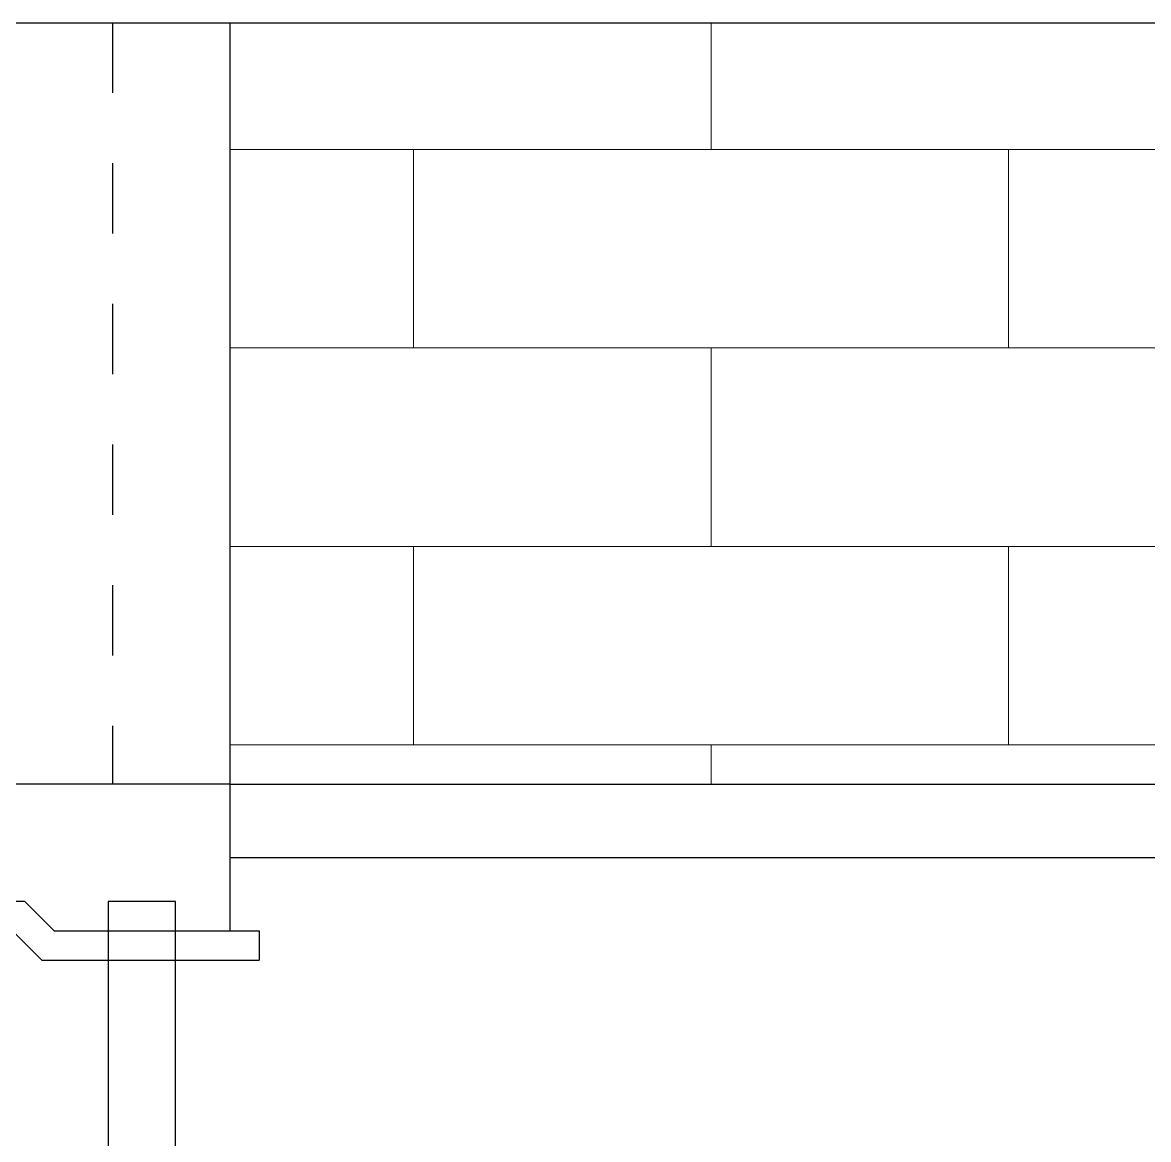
# Model space of a CAD drawing. Header units: millimetres. Extents: x -2078669 to -1085629, y -5987148 to 310365.
# Drawn here: x -1613673 to -1604063, y -4355931 to -4346398 of the extents above; entities that cross this region are included whole.
import ezdxf

# ---------------------------------------------------------------- set-up
doc = ezdxf.new("R2010")
doc.units = ezdxf.units.MM
doc.header["$LTSCALE"] = 500
doc.linetypes.add('SXF_跳び破線', pattern=[12, 6, -6])
for name, color, linetype, lineweight in [('D-BYP-STR1', 2, 'Continuous', 13), ('D-BYP-STR2', 6, 'Continuous', 25), ('D-BYP-STR3', 3, 'Continuous', 25)]:
    doc.layers.add(name, color=color, linetype=linetype, lineweight=lineweight)

msp = doc.modelspace()

# ---------------------------------------------------------------- hatches: boundary and pattern name
at = {"layer": 'D-BYP-STR1'}
h = msp.add_hatch(dxfattribs=at)
h.set_pattern_fill('AR-BRSTD', color=256, scale=25, angle=180)
h.set_pattern_definition([(180, (-1788137.6, 25249.2), (-2e-13, -1693.545), []), (270, (-1788137.6, 25249.2), (2540, -1693.545), [1693.545, -1693.545])])
edge = h.paths.add_edge_path()
edge.add_line((-1611903.4, -4352899.6), (-1600612.9, -4352899.6))
edge.add_arc((-1597512.3, -4349649.6), 4491.8, 133.65213, 226.34787, ccw=False)
edge.add_line((-1600612.9, -4346399.6), (-1611903.4, -4346399.6))
edge.add_line((-1611903.4, -4346399.6), (-1611903.4, -4352899.6))

# ---------------------------------------------------------------- linework, layer by layer
at = {"layer": 'D-BYP-STR2'}
for p, q in [((-1626403.4, -4346399.6, 708000), (-1611903.4, -4346399.6, 708000)), ((-1611903.4, -4346399.6, 708000), (-1611903.4, -4354149.6, 708000)), ((-1611903.4, -4352899.6, 708000), (-1626403.4, -4352899.6, 708000)), ((-1613653.4, -4353899.6, 708000), (-1626403.4, -4353899.6, 708000)), ((-1613653.4, -4353899.6, 708000), (-1613403.4, -4354149.6, 708000)), ((-1613757, -4354149.6, 708000), (-1613507, -4354399.6, 708000)), ((-1613403.4, -4354149.6, 708000), (-1611903.4, -4354149.6, 708000)), ((-1611903.4, -4354149.6, 708000), (-1611653.4, -4354149.6, 708000)), ((-1611653.4, -4354149.6, 708000), (-1611653.4, -4354399.6, 708000)), ((-1613507, -4354399.6, 708000), (-1611653.4, -4354399.6, 708000))]:
    msp.add_line(p, q, dxfattribs=at)
at = {"layer": 'D-BYP-STR2', "linetype": 'SXF_跳び破線', "ltscale": 0.2}
msp.add_line((-1612903.4, -4346399.6, 708000), (-1612903.4, -4352899.6, 708000), dxfattribs=at)
at = {"layer": 'D-BYP-STR2', "elevation": 708000}
msp.add_lwpolyline([(-1612941.9, -4353899.6), (-1612941.9, -4358899.6), (-1612366.9, -4358899.6), (-1612366.9, -4353899.6)], close=True, dxfattribs=at)
at = {"layer": 'D-BYP-STR3', "ltscale": 0.01}
for p, q in [((-1611903.4, -4346399.6, 708000), (-1561903.4, -4346399.6, 708000)), ((-1611903.4, -4352899.6, 708000), (-1562653.4, -4352899.6, 708000)), ((-1611903.4, -4353524.6, 708000), (-1562653.4, -4353524.6, 708000))]:
    msp.add_line(p, q, dxfattribs=at)

doc.saveas('drawing.dxf')
